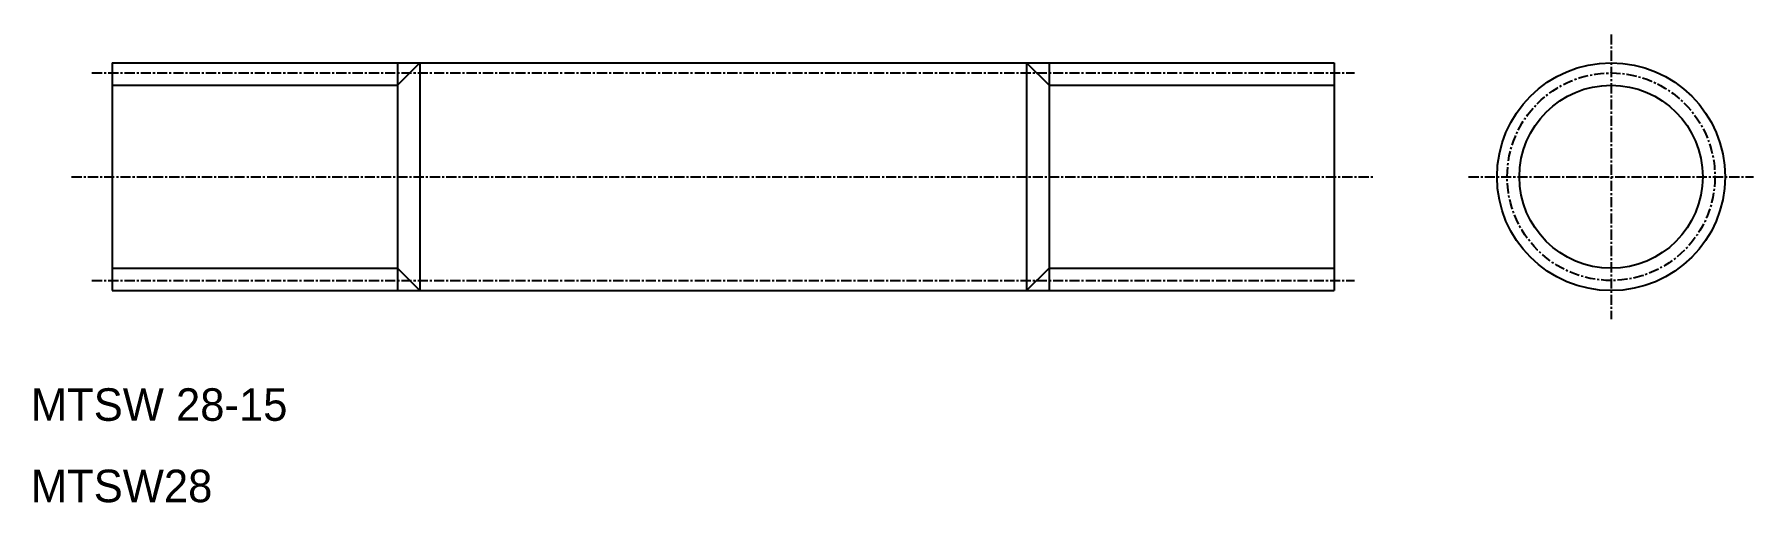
# Model space of a CAD drawing. Extents: x 10 to 221, y 10 to 67.
import ezdxf

# ---------------------------------------------------------------- set-up
doc = ezdxf.new("R2010")
doc.units = 0
doc.linetypes.add('CENTER', pattern=[2, 1.25, -0.25, 0.25, -0.25])
doc.layers.get('0').update_dxf_attribs({"linetype": 'CONTINUOUS'})
doc.layers.add('CENTER', color=1, linetype='CENTER')

msp = doc.modelspace()

# ---------------------------------------------------------------- linework, layer by layer
at = {"color": 7, "linetype": 'CONTINUOUS'}
for p, q in [((19.9999, 64), (169.9999, 64)), ((19.9999, 64), (19.9999, 36)), ((57.7499, 64), (57.7499, 36)), ((132.2499, 64), (132.2499, 36)), ((169.9999, 64), (169.9999, 36)), ((19.9999, 57), (19.9999, 57.0001)), ((19.9999, 50), (20, 50)), ((19.9999, 36), (169.9999, 36))]:
    msp.add_line(p, q, dxfattribs=at)
at = {"color": 3, "linetype": 'CONTINUOUS'}
for p, q in [((54.9999, 61.25), (57.7499, 64)), ((54.9999, 64), (54.9999, 36)), ((132.2499, 64), (134.9999, 61.25)), ((134.9999, 64), (134.9999, 36)), ((19.9999, 61.25), (54.9999, 61.25)), ((134.9999, 61.25), (169.9999, 61.25)), ((19.9999, 38.75), (54.9999, 38.75)), ((54.9999, 38.75), (57.7499, 36)), ((132.2499, 36), (134.9999, 38.75)), ((134.9999, 38.75), (169.9999, 38.75))]:
    msp.add_line(p, q, dxfattribs=at)
at = {"color": 7, "linetype": 'CONTINUOUS'}
msp.add_circle((203.9999, 50), 14, dxfattribs=at)
at = {"color": 3, "linetype": 'CONTINUOUS'}
msp.add_circle((203.9999, 50), 11.25, dxfattribs=at)
at = {"layer": 'CENTER', "color": 1, "linetype": 'CENTER'}
for p, q in [((203.9999, 67.5), (203.9999, 32.5)), ((17.4999, 62.75), (172.4999, 62.75)), ((14.9999, 50), (174.9999, 50)), ((186.4999, 50), (221.4999, 50)), ((17.4999, 37.25), (172.4999, 37.25))]:
    msp.add_line(p, q, dxfattribs=at)
msp.add_circle((203.9999, 50), 12.75, dxfattribs=at)

# ---------------------------------------------------------------- texts
at = {"color": 7, "linetype": 'CONTINUOUS'}
for s, p in [('MTSW 28-15', (10, 20)), ('MTSW28', (10, 10))]:
    msp.add_text(s, height=4, dxfattribs=at).set_placement(p)

doc.saveas('drawing.dxf')
